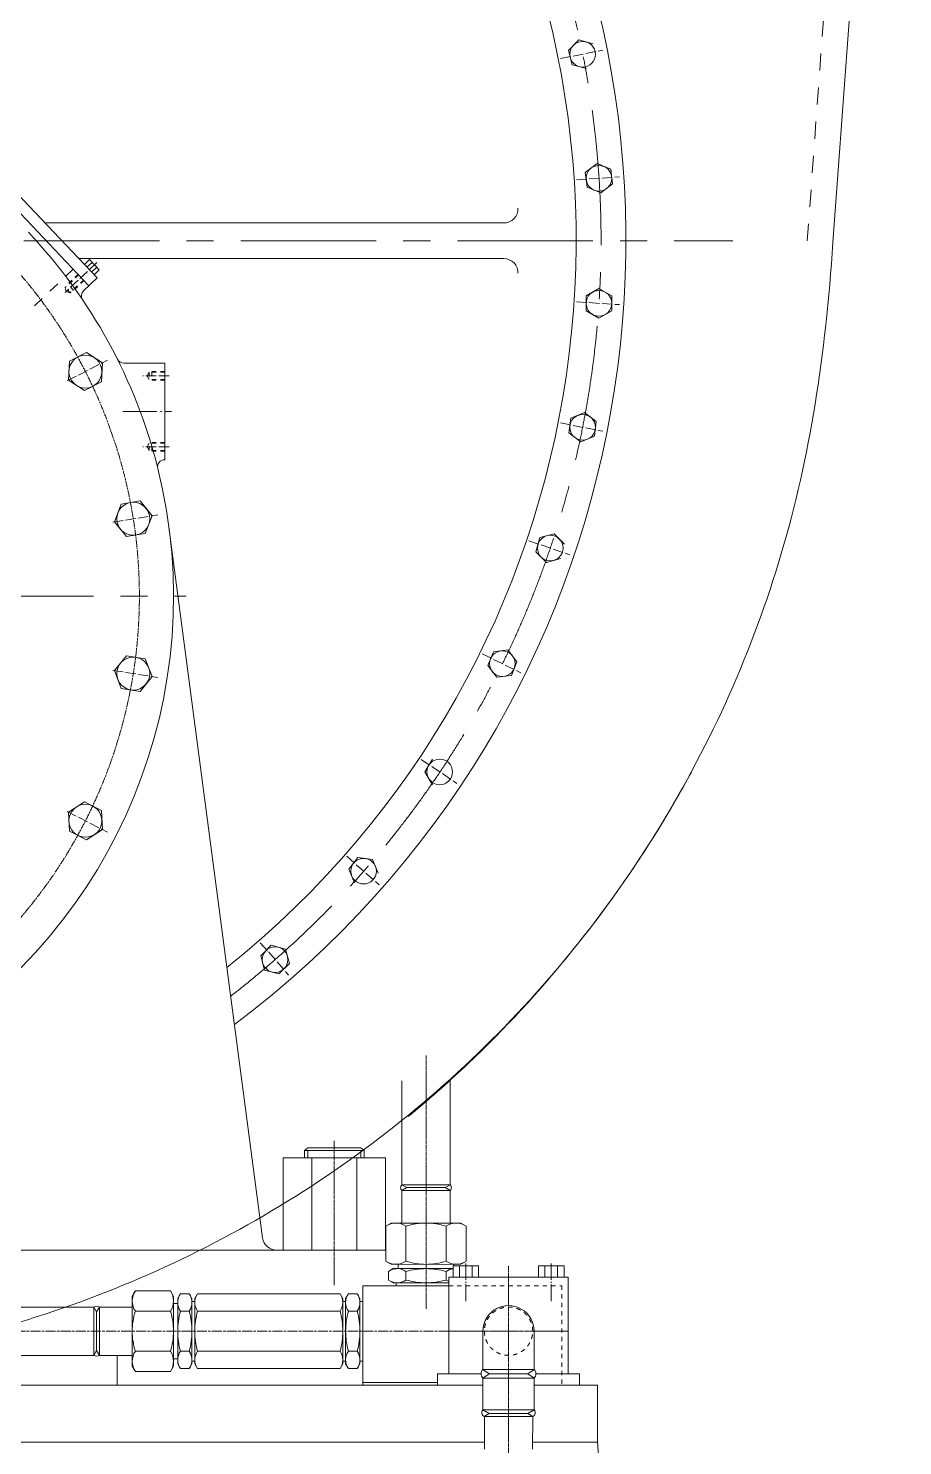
# Model space of a CAD drawing. Header units: millimetres. Extents: x 2 to 805233, y 2 to 613512.
# Drawn here: x 166372 to 181982, y 430408 to 455730 of the extents above; entities that cross this region are included whole.
import ezdxf

# ---------------------------------------------------------------- set-up
doc = ezdxf.new("R2010")
doc.units = ezdxf.units.MM
doc.header["$LTSCALE"] = 25.4
for name, pattern in [('ACAD_ISO04W100', [30, 24, -3, 0, -3]), ('CENTER', [50.8, 31.75, -6.35, 6.35, -6.35]), ('CHAIN', [0.7087, 0.4724, -0.0591, 0.1181, -0.0591]), ('EB_DASH', [6, 3, -3])]:
    doc.linetypes.add(name, pattern=pattern)
doc.layers.add('CAXA1', color=5, linetype='CENTER', lineweight=5)

msp = doc.modelspace()

# ---------------------------------------------------------------- linework, layer by layer
at = {"color": 7, "linetype": 'EB_DASH', "lineweight": 5, "ltscale": 4}
msp.add_line((180279.65, 451934.92), (181613.15, 470172.12), dxfattribs=at)
at = {"color": 7, "lineweight": 5}
for p, q in [((180735.64, 451901.58), (181982.43, 468952.92)), ((176013.47, 455335.67), (176200.12, 455522.32)), ((176081.79, 455080.7), (176013.47, 455335.67)), ((176200.12, 455522.32), (176455.09, 455454)), ((163659.89, 455131.31), (167452.01, 451131.34)), ((163807.35, 455271.12), (167599.47, 451271.14)), ((176336.76, 455012.38), (176081.79, 455080.7)), ((176316.21, 453153.12), (176525.63, 453313.81)), ((176525.63, 453313.81), (176769.5, 453212.79)), ((176350.66, 452891.41), (176316.21, 453153.12)), ((176803.95, 452951.09), (176769.5, 453212.79)), ((176594.54, 452790.4), (176350.66, 452891.41)), ((176803.95, 452951.09), (176594.54, 452790.4)), ((166669.19, 452252.42), (168405.13, 452252.42)), ((166669.19, 452252.42), (174860.55, 452252.42)), ((167271.19, 451617.42), (168405.13, 451617.42)), ((167271.19, 451617.42), (174860.55, 451617.42)), ((167464.46, 451598.15), (167372.3, 451510.77)), ((167418.95, 451461.56), (167511.11, 451548.94)), ((167464.46, 451598.15), (167639.21, 451413.82)), ((167599.47, 451271.14), (167358.88, 451043.05)), ((167500.4, 451375.65), (167592.56, 451463.03)), ((167639.21, 451413.82), (167547.05, 451326.44)), ((176331.48, 450949.72), (176560.08, 451081.7)), ((176560.08, 451081.7), (176788.68, 450949.72)), ((176331.48, 450685.75), (176331.48, 450949.72)), ((176788.68, 450685.75), (176788.68, 450949.72)), ((176560.08, 450553.77), (176331.48, 450685.75)), ((176788.68, 450685.75), (176560.08, 450553.77)), ((168074.92, 449750.52), (168807.81, 449750.52)), ((168807.81, 449750.52), (168807.81, 448023.32)), ((168807.81, 449598.12), (168807.81, 449445.72)), ((176024.57, 448501.47), (176059.02, 448763.17)), ((176059.02, 448763.17), (176302.89, 448864.19)), ((176302.89, 448864.19), (176512.31, 448703.5)), ((176233.98, 448340.78), (176024.57, 448501.47)), ((176477.85, 448441.79), (176512.31, 448703.5)), ((176477.85, 448441.79), (176233.98, 448340.78)), ((168883.12, 446818.23), (170554.64, 434121.76)), ((175503.49, 446630.9), (175758.46, 446699.22)), ((175758.46, 446699.22), (175945.11, 446512.57)), ((175435.17, 446375.93), (175503.49, 446630.9)), ((175621.82, 446189.28), (175435.17, 446375.93)), ((175876.79, 446257.6), (175621.82, 446189.28)), ((174573.38, 444345.51), (174674.39, 444589.38)), ((174674.39, 444589.38), (174936.1, 444623.84)), ((174936.1, 444623.84), (175096.79, 444414.42)), ((174995.78, 444170.55), (175096.79, 444414.42)), ((174734.07, 444136.09), (174573.38, 444345.51)), ((174995.78, 444170.55), (174734.07, 444136.09)), ((173453.94, 442444.95), (173585.92, 442673.55)), ((173585.92, 442216.35), (173453.94, 442444.95)), ((172096, 440706.76), (172256.69, 440916.17)), ((172256.69, 440916.17), (172518.4, 440881.72)), ((172518.4, 440881.72), (172619.41, 440637.85)), ((172197.01, 440462.89), (172096, 440706.76)), ((170522.8, 439160.69), (170709.45, 439347.34)), ((170709.45, 439347.34), (170964.42, 439279.02)), ((170591.12, 438905.72), (170522.8, 439160.69)), ((170964.42, 439279.02), (171032.74, 439024.05)), ((170846.09, 438837.4), (170591.12, 438905.72)), ((170846.09, 438837.4), (171032.74, 439024.05)), ((173041.43, 435068.64), (173041.43, 436925.98)), ((173903.47, 435068.63), (173903.51, 436925.97)), ((172749.57, 435551.92), (170920.77, 435551.92)), ((170920.77, 433900.92), (170920.77, 435551.92)), ((171360.19, 435729.72), (171301.77, 435682.98)), ((171301.77, 435682.98), (171301.77, 435551.92)), ((171301.77, 435682.98), (171835.17, 435682.98)), ((171835.17, 435729.72), (171360.19, 435729.72)), ((171360.19, 435682.98), (171360.19, 435551.92)), ((171431.87, 435551.92), (171431.87, 433900.92)), ((171835.17, 435729.72), (172310.15, 435729.72)), ((172368.57, 435682.98), (171835.17, 435682.98)), ((172238.46, 435551.92), (172238.46, 433900.92)), ((172310.15, 435729.72), (172368.57, 435682.98)), ((172310.15, 435682.98), (172310.15, 435551.92)), ((172368.57, 435682.98), (172368.57, 435551.92)), ((172749.57, 433900.92), (172749.57, 435551.92)), ((173128.07, 435018.51), (173041.42, 435068.64)), ((173041.43, 435068.64), (173472.45, 435068.64)), ((173903.47, 435068.63), (173472.45, 435068.64)), ((173816.83, 435018.51), (173903.48, 435068.63)), ((173128.07, 435018.52), (173041.43, 434968.4)), ((173041.71, 434384.35), (173041.43, 434968.44)), ((173041.43, 434968.4), (173041.43, 434968.44)), ((173041.43, 434968.4), (173472.44, 434968.4)), ((173128.07, 435018.52), (173472.45, 435018.52)), ((173128.07, 435018.51), (173472.45, 435018.52)), ((173816.83, 435018.52), (173472.45, 435018.52)), ((173816.83, 435018.51), (173472.45, 435018.52)), ((173903.47, 434968.39), (173472.46, 434968.4)), ((173816.83, 435018.52), (173903.47, 434968.39)), ((173903.18, 434384.34), (173903.47, 434968.43)), ((173903.47, 434968.39), (173903.47, 434968.43)), ((172754.58, 434329.01), (172754.02, 433703.61)), ((172754.58, 434329.01), (172754.02, 433703.61)), ((172850.94, 434384.52), (172754.58, 434329.01)), ((172850.94, 434384.52), (172754.58, 434329.01)), ((173473.45, 434383.96), (172850.94, 434384.52)), ((173473.45, 434383.96), (172850.94, 434384.52)), ((173113.99, 434328.68), (173113.43, 433703.29)), ((173113.99, 434328.68), (173113.43, 433703.29)), ((173471.43, 434383.96), (174093.95, 434384.51)), ((173471.43, 434383.96), (174093.95, 434384.51)), ((173830.89, 434328.68), (173831.44, 433703.28)), ((173830.89, 434328.68), (173831.44, 433703.28)), ((174093.95, 434384.51), (174190.3, 434328.99)), ((174093.95, 434384.51), (174190.3, 434328.99)), ((174190.3, 434328.99), (174190.85, 433703.59)), ((174190.3, 434328.99), (174190.85, 433703.59)), ((161488.44, 433900.92), (172754.08, 433900.92)), ((170806.47, 433900.92), (172754.08, 433900.92)), ((172781.46, 433686.77), (172850.28, 433647.92)), ((172804.64, 433522.4), (172888.5, 433570.72)), ((172804.64, 433522.4), (172804.64, 433365.04)), ((172850.28, 433647.92), (173472.79, 433647.36)), ((172850.28, 433647.92), (173472.79, 433647.36)), ((172888.5, 433570.72), (173472.4, 433570.72)), ((172977.49, 433647.81), (172977.4, 433570.72)), ((172977.49, 433647.81), (172977.4, 433570.72)), ((173113.25, 433520.11), (173113.25, 433367.33)), ((174094.59, 433647.91), (173472.08, 433647.36)), ((174094.59, 433647.91), (173472.08, 433647.36)), ((173955.05, 433570.71), (173472.46, 433570.72)), ((173831.62, 433520.1), (173831.62, 433367.32)), ((173955.05, 433418.32), (173955.05, 433621.52)), ((173955.05, 433621.52), (174183.65, 433621.52)), ((173967.38, 433647.8), (173967.41, 433621.52)), ((173967.38, 433647.8), (173967.41, 433621.52)), ((174069.35, 433621.52), (174069.35, 433418.32)), ((174163.41, 433686.76), (174094.59, 433647.91)), ((174412.25, 433621.52), (174183.65, 433621.52)), ((174297.95, 433621.52), (174297.95, 433418.32)), ((174412.25, 433418.32), (174412.25, 433621.52)), ((175479.05, 433418.32), (175479.05, 433621.52)), ((175479.05, 433621.52), (175707.65, 433621.52)), ((175593.35, 433621.52), (175593.35, 433418.32)), ((175936.25, 433621.52), (175707.65, 433621.52)), ((175821.95, 433621.52), (175821.95, 433418.32)), ((175936.25, 433418.32), (175936.25, 433621.52)), ((172342.15, 433265.92), (172342.15, 431487.92)), ((172342.15, 433265.92), (173878.85, 433265.92)), ((172888.5, 433316.72), (172804.64, 433365.04)), ((172888.5, 433316.72), (173472.4, 433316.72)), ((172939.03, 433265.92), (172939.03, 433316.72)), ((173878.85, 433316.71), (173472.46, 433316.72)), ((173878.85, 433418.32), (174945.65, 433418.32)), ((173878.85, 431691.12), (173878.85, 433418.32)), ((176012.45, 433418.32), (174945.65, 433418.32)), ((176012.45, 431691.12), (176012.45, 433418.32)), ((168226.64, 433075.55), (168282.24, 433171.85)), ((168226.64, 433075.55), (168226.64, 432884.83)), ((168226.64, 432453.03), (168226.64, 433075.55)), ((168282.24, 433171.85), (168907.64, 433171.85)), ((168963.24, 433075.55), (168907.64, 433171.85)), ((168963.24, 432948.33), (168963.24, 433075.55)), ((168963.24, 433075.55), (168963.24, 432453.03)), ((169039.44, 433037.23), (169087.84, 433121.05)), ((169039.44, 432452.94), (169039.44, 433037.23)), ((169039.44, 432948.33), (169039.44, 433037.23)), ((169039.44, 433037.23), (169039.44, 432453.03)), ((169087.84, 433121.05), (169245.05, 433121.05)), ((169293.44, 433037.23), (169245.05, 433121.05)), ((169293.44, 433037.23), (169293.44, 432872.13)), ((169293.44, 432453.03), (169293.44, 433037.23)), ((169344.24, 433037.23), (169392.64, 433121.05)), ((169344.24, 432452.94), (169344.24, 433037.23)), ((169344.24, 433037.23), (169344.24, 432453.03)), ((169344.24, 432948.33), (169344.24, 433037.23)), ((171938.16, 433121.05), (169392.64, 433121.05)), ((171986.55, 433037.23), (171938.16, 433121.05)), ((171986.55, 432453.03), (171986.55, 433037.23)), ((171986.55, 433037.23), (171986.55, 432872.13)), ((171986.55, 432452.94), (171986.55, 433037.23)), ((172037.35, 433037.23), (172085.75, 433121.05)), ((172037.35, 432452.94), (172037.35, 433037.23)), ((172037.35, 432948.33), (172037.35, 433037.23)), ((172037.35, 433037.23), (172037.35, 432453.03)), ((172037.35, 432452.94), (172037.35, 433037.23)), ((172242.96, 433121.05), (172085.75, 433121.05)), ((172291.35, 433037.23), (172242.96, 433121.05)), ((172291.35, 432452.94), (172291.35, 433037.23)), ((167540.32, 432884.92), (163216.57, 432884.92)), ((167591.64, 432796.02), (167540.32, 432884.92)), ((167540.32, 432884.92), (167540.32, 432453.21)), ((167591.64, 432796.02), (167642.97, 432884.92)), ((167591.64, 432453.38), (167591.64, 432796.02)), ((167642.97, 432884.92), (168226.64, 432884.92)), ((167642.97, 432884.92), (167642.97, 432453.21)), ((168282.24, 432812.44), (168907.64, 432812.44)), ((168963.24, 432948.33), (169039.44, 432948.33)), ((169087.84, 432812.44), (169245.05, 432812.44)), ((169344.24, 432986.34), (169292.73, 432986.34)), ((169344.24, 432452.94), (169344.24, 432986.34)), ((169392.64, 432812.44), (171938.16, 432812.44)), ((172038.07, 432986.34), (171986.55, 432986.34)), ((172085.75, 432812.44), (172242.96, 432812.44)), ((172342.15, 432986.34), (172291.35, 432986.34)), ((167540.32, 432021.32), (167540.32, 432453.03)), ((167591.64, 432452.85), (167591.64, 432110.22)), ((167642.97, 432021.32), (167642.97, 432453.03)), ((168226.64, 432453.2), (168226.64, 431830.69)), ((168963.24, 431830.69), (168963.24, 432453.2)), ((169039.44, 432453.29), (169039.44, 431869)), ((169039.44, 431869), (169039.44, 432453.2)), ((169293.44, 432453.2), (169293.44, 431869)), ((169344.24, 432453.29), (169344.24, 431869)), ((169344.24, 432453.29), (169344.24, 431919.89)), ((169344.24, 431869), (169344.24, 432453.2)), ((171986.55, 432453.29), (171986.55, 431869)), ((171986.55, 432453.2), (171986.55, 431869)), ((172037.35, 432453.29), (172037.35, 431869)), ((172037.35, 432453.29), (172037.35, 431869)), ((172037.35, 431869), (172037.35, 432453.2)), ((172291.35, 432453.29), (172291.35, 431869)), ((173878.85, 432453.12), (173878.85, 432478.52)), ((174513.85, 432453.12), (173878.85, 432453.12)), ((174488.94, 431770.32), (174488.45, 432453.78)), ((175377.45, 432453.12), (176012.45, 432453.12)), ((175403.79, 431768.91), (175403.25, 432453.14)), ((167540.32, 432021.32), (163216.57, 432021.32)), ((167591.64, 432110.22), (167540.32, 432021.32)), ((167591.64, 432110.22), (167642.97, 432021.32)), ((167642.97, 432021.32), (168226.64, 432021.32)), ((167960.65, 432021.32), (167960.65, 431487.92)), ((168282.24, 432093.79), (168907.64, 432093.79)), ((169087.84, 432093.79), (169245.05, 432093.79)), ((169293.44, 431869), (169293.44, 432034.1)), ((169392.64, 432093.79), (171938.16, 432093.79)), ((171986.55, 431869), (171986.55, 432034.1)), ((172085.75, 432093.79), (172242.96, 432093.79)), ((168226.64, 431830.69), (168282.24, 431734.38)), ((168963.24, 431830.69), (168907.64, 431734.38)), ((168963.24, 431957.9), (168963.24, 431830.69)), ((168963.24, 431957.9), (169039.44, 431957.9)), ((169039.44, 431957.9), (169039.44, 431869)), ((169039.44, 431869), (169087.84, 431785.18)), ((169087.84, 431785.18), (169245.05, 431785.18)), ((169293.44, 431869), (169245.05, 431785.18)), ((169344.24, 431919.89), (169292.73, 431919.89)), ((169344.24, 431957.9), (169344.24, 431869)), ((169344.24, 431869), (169392.64, 431785.18)), ((171938.16, 431785.18), (169392.64, 431785.18)), ((171986.55, 431869), (171938.16, 431785.18)), ((172038.07, 431919.89), (171986.55, 431919.89)), ((172037.35, 431957.9), (172037.35, 431869)), ((172037.35, 431869), (172085.75, 431785.18)), ((172242.96, 431785.18), (172085.75, 431785.18)), ((172291.35, 431869), (172242.96, 431785.18)), ((172342.15, 431919.89), (172291.35, 431919.89)), ((174601.27, 431692.27), (174489.3, 431770.68)), ((174489.3, 431770.68), (175402.05, 431770.68)), ((175290.08, 431692.28), (175402.05, 431770.68)), ((168282.24, 431734.38), (168907.64, 431734.38)), ((172342.15, 431538.72), (173675.65, 431538.72)), ((173675.65, 431487.92), (173675.65, 431691.12)), ((173675.65, 431691.12), (174456.72, 431691.12)), ((173675.65, 431691.12), (173878.85, 431691.12)), ((174489.46, 431045.25), (174489.06, 431614.11)), ((174601.27, 431692.27), (174489.3, 431613.87)), ((174489.3, 431613.87), (175402.05, 431613.87)), ((175290.08, 431692.27), (174601.27, 431692.27)), ((175290.08, 431692.28), (175402.05, 431613.88)), ((175404.36, 431045.63), (175403.91, 431615.78)), ((176215.65, 431691.12), (175434.62, 431691.12)), ((176215.65, 431691.12), (176012.45, 431691.12)), ((176215.65, 431487.92), (176215.65, 431691.12)), ((144783.15, 431487.92), (174489.15, 431487.92)), ((175404.01, 431487.92), (176533.15, 431487.92)), ((176533.15, 430471.92), (176533.15, 431487.92)), ((174601.29, 430979.92), (174487.25, 431045.89)), ((175404.1, 431045.9), (174489.22, 431045.25)), ((175290.06, 430979.92), (175404.1, 431045.9)), ((174601.29, 430979.92), (174512.56, 430928.58)), ((174514.96, 430345.75), (174514.67, 430929.84)), ((174514.67, 430929.84), (175376.63, 430929.84)), ((174601.29, 430979.92), (174945.68, 430979.92)), ((175290.06, 430979.92), (174945.68, 430979.92)), ((175290.06, 430979.92), (175378.79, 430928.59)), ((175376.41, 430345.76), (175376.68, 430929.84)), ((174514.9, 430470.03), (159515.15, 430471.92)), ((176533.15, 430471.92), (175379.15, 430471.92)), ((176533.15, 430471.92), (176645.61, 429084.95))]:
    msp.add_line(p, q, dxfattribs=at)
at = {"color": 7, "linetype": 'ACAD_ISO04W100', "lineweight": 5, "ltscale": 0.3}
for p, q in [((175874.37, 455188.97), (176628.18, 455338.91)), ((176159.15, 453025.82), (176926.08, 453076.09)), ((167591.87, 451543.93), (167027.45, 451008.85)), ((176159.15, 450844.01), (176926.08, 450793.75)), ((167062.78, 449430.63), (167786.99, 449799.63)), ((168884.01, 449521.92), (168414.81, 449521.92)), ((175874.37, 448680.87), (176628.18, 448530.93)), ((168884.01, 448251.92), (168414.81, 448251.92)), ((167881.76, 446910.06), (168684.56, 447037.21)), ((175309.68, 446573.4), (176037.46, 446326.35)), ((174474.73, 444557.67), (175164.05, 444217.74)), ((167881.76, 444259.78), (168684.56, 444132.63)), ((173383.83, 442668.17), (174022.87, 442241.17)), ((167062.78, 441739.21), (167786.99, 441370.21)), ((172055.63, 440937.22), (172633.47, 440430.46)), ((170512.85, 439394.45), (171019.61, 438816.6))]:
    msp.add_line(p, q, dxfattribs=at)
at = {"color": 7, "linetype": 'EB_DASH', "lineweight": 5, "ltscale": 2.5}
msp.add_line((167172.41, 451426.27), (166445.73, 450737.36), dxfattribs=at)
at = {"color": 7, "linetype": 'EB_DASH', "lineweight": 5}
for p, q in [((167268.52, 451324.89), (167028.89, 451097.71)), ((167259.78, 451334.11), (167075.45, 451159.35)), ((167116.27, 451005.55), (167028.89, 451097.71)), ((167029.02, 451097.47), (167046.03, 451026.46)), ((167116.04, 451005.69), (167046.03, 451026.46)), ((167180.3, 451048.76), (167075.45, 451159.35)), ((167355.9, 451232.72), (167116.27, 451005.55)), ((167364.63, 451223.51), (167180.3, 451048.76)), ((168528.41, 449586.69), (168491.01, 449521.92)), ((168528.41, 449457.15), (168491.01, 449521.92)), ((168528.41, 449586.69), (168528.41, 449457.15)), ((168807.81, 449586.69), (168528.41, 449586.69)), ((168579.21, 449598.12), (168579.21, 449445.72)), ((168807.81, 449598.12), (168580.48, 449598.12)), ((168807.81, 449457.15), (168528.41, 449457.15)), ((168807.81, 449445.72), (168580.48, 449445.72)), ((168528.41, 448316.69), (168491.01, 448251.92)), ((168528.41, 448187.15), (168491.01, 448251.92)), ((168528.41, 448187.15), (168528.41, 448316.69)), ((168807.81, 448316.69), (168528.41, 448316.69)), ((168579.21, 448175.72), (168579.21, 448328.12)), ((168807.81, 448328.12), (168580.48, 448328.12)), ((168807.81, 448187.15), (168528.41, 448187.15)), ((168807.81, 448175.72), (168580.48, 448175.72)), ((173878.85, 433265.92), (175898.15, 433265.92)), ((175898.15, 433265.92), (175898.15, 431487.92))]:
    msp.add_line(p, q, dxfattribs=at)
at = {"color": 7, "linetype": 'ACAD_ISO04W100', "lineweight": 5}
msp.add_line((168056.44, 448886.92), (168929.31, 448886.92), dxfattribs=at)
at = {"color": 7, "linetype": 'CHAIN', "lineweight": 5, "ltscale": 5}
for p, q in [((173472.45, 437376.46), (173472.45, 432853.47)), ((171835.17, 435853.44), (171835.17, 433278.26)), ((174945.74, 422013.85), (174945.66, 433626.76)), ((174513.85, 432453.12), (175377.45, 432453.12))]:
    msp.add_line(p, q, dxfattribs=at)
at = {"color": 7, "linetype": 'ACAD_ISO04W100', "lineweight": 5, "ltscale": 0.5}
for p, q in [((174183.65, 432987.74), (174183.65, 433661.43)), ((175707.65, 432987.74), (175707.65, 433661.43))]:
    msp.add_line(p, q, dxfattribs=at)
at = {"color": 7, "linetype": 'CHAIN', "lineweight": 5, "ltscale": 15}
msp.add_line((173878.85, 432453.12), (161032.07, 432453.12), dxfattribs=at)
at = {"color": 7, "lineweight": 5}
for points in [[(167087.9, 449442.88), (167105.23, 449782.8), (167408.27, 449937.75), (167693.98, 449752.78), (167676.65, 449412.86), (167373.61, 449257.91)], [(167909.43, 446913.95), (168030.96, 447231.88), (168367.05, 447285.6), (168581.62, 447021.39), (168460.1, 446703.47), (168124.01, 446649.75)], [(167909.28, 444254.93), (168123.1, 444519.74), (168459.35, 444466.98), (168581.77, 444149.4), (168367.95, 443884.58), (168031.71, 443937.35)], [(167087.46, 441726.1), (167372.64, 441911.87), (167676.13, 441757.78), (167694.42, 441417.92), (167409.23, 441232.14), (167105.75, 441386.23)]]:
    msp.add_lwpolyline(points, close=True, dxfattribs=at)
for centre, radius in [((176268.44, 455267.35), 228.6), ((176560.08, 453052.1), 228.6), ((176560.08, 450817.73), 228.6), ((167390.94, 449597.83), 294.76), ((176268.44, 448602.48), 228.6), ((168245.53, 446967.67), 294.76), ((175690.14, 446444.25), 228.6), ((168245.53, 444202.16), 294.76), ((174835.09, 444379.96), 228.6), ((173717.9, 442444.95), 228.6), ((167390.94, 441572.01), 294.76), ((172357.71, 440672.3), 228.6), ((170777.77, 439092.37), 228.6)]:
    msp.add_circle(centre, radius, dxfattribs=at)
for centre, radius, start, end in [((159515.15, 451934.92), 17526, 60.859334, 233.038518), ((159515.15, 451934.92), 17526, 306.961482, 119.140666), ((159515.15, 451934.92), 16637, 59.13774, 231.293786), ((159515.15, 451934.92), 16637, 308.706214, 120.86226), ((174860.55, 452506.42), 254, 270, 2.132848), ((159515.15, 445584.92), 9448.8, 13.967963, 43.471999), ((174860.55, 451363.42), 254, 357.867152, 90), ((167446.25, 450950.89), 127, 133.471999, 214.081215), ((168074.92, 449877.52), 127, 206.633119, 270), ((168807.81, 447896.32), 127, 90, 193.967963), ((159515.15, 445584.92), 9448.8, 301.613969, 13.967963), ((173088.03, 435018.54), 68.42, 132.928967, 227.071835), ((173856.87, 435018.53), 68.42, 312.926946, 47.069814), ((172934.05, 434066.24), 318.21, 55.564318, 124.332813), ((172934.05, 434066.24), 318.21, 55.564318, 124.332813), ((173472.39, 433194.53), 1189.43, 89.948565, 107.536519), ((173472.39, 433194.53), 1189.43, 89.948565, 107.536519), ((173472.47, 433194.53), 1189.43, 72.462262, 90.050216), ((173472.47, 433194.53), 1189.43, 72.462262, 90.050216), ((174010.83, 434066.23), 318.21, 55.665969, 124.434464), ((174010.83, 434066.23), 318.21, 55.665969, 124.434464), ((170806.47, 434154.92), 254, 187.5, 270), ((172933.96, 433966.06), 318.21, 235.564318, 304.332813), ((172933.96, 433966.06), 318.21, 235.564318, 304.332813), ((172958.43, 433308.64), 262.08, 53.7922, 118.484257), ((173503.08, 432053.35), 1517.68, 91.158171, 104.883927), ((173473.86, 434836.79), 1189.43, 252.360611, 269.948565), ((173473.86, 434836.79), 1189.43, 252.360611, 269.948565), ((173471.04, 434836.79), 1189.43, 270.050216, 287.63817), ((173471.04, 434836.79), 1189.43, 270.050216, 287.63817), ((173441.76, 432053.35), 1517.68, 75.114855, 88.84061), ((174010.91, 433966.04), 318.21, 235.665969, 304.434464), ((174010.91, 433966.04), 318.21, 235.665969, 304.434464), ((173986.43, 433308.63), 262.08, 96.876074, 126.206581), ((172958.43, 433578.8), 262.08, 241.515743, 306.2078), ((173503.08, 434834.08), 1517.68, 255.116073, 268.841829), ((173441.81, 434834.09), 1517.68, 271.156952, 284.882708), ((173986.44, 433578.79), 262.08, 233.790982, 245.76414), ((168544.85, 432992.15), 318.21, 145.615753, 214.384247), ((168645.03, 432992.15), 318.21, 325.615753, 34.384247), ((169309.64, 432966.75), 270.2, 145.174817, 214.825183), ((169023.24, 432966.75), 270.2, 325.174817, 34.825183), ((169614.44, 432966.75), 270.2, 145.174817, 214.825183), ((171716.35, 432966.75), 270.2, 325.174817, 34.825183), ((172307.55, 432966.75), 270.2, 145.174817, 214.825183), ((172021.15, 432966.75), 270.2, 325.174817, 34.825183), ((167591.64, 432796.02), 102.65, 60, 120), ((169416.07, 432453.03), 1189.43, 162.412046, 180), ((167773.81, 432453.03), 1189.43, 0, 17.587954), ((170398.28, 432453.03), 1358.83, 164.662826, 180), ((167934.61, 432453.03), 1358.83, 0, 15.337174), ((170703.08, 432453.03), 1358.83, 164.662826, 180), ((170627.72, 432453.03), 1358.83, 0, 15.337174), ((173396.19, 432453.03), 1358.83, 164.662826, 180), ((170932.52, 432453.03), 1358.83, 0, 15.337174), ((174945.65, 432453.12), 457.2, 360, 180.090324), ((174945.65, 432453.12), 457.2, 90, 180.090324), ((169416.07, 432453.2), 1189.43, 180, 197.587954), ((167773.81, 432453.2), 1189.43, 342.412046, 0), ((170398.28, 432453.2), 1358.83, 180, 195.337174), ((167934.61, 432453.2), 1358.83, 344.662826, 0), ((170703.08, 432453.2), 1358.83, 180, 195.337174), ((170627.72, 432453.2), 1358.83, 344.662826, 0), ((173396.19, 432453.2), 1358.83, 180, 195.337174), ((170932.52, 432453.2), 1358.83, 344.662826, 0), ((167591.64, 432110.22), 102.65, 240, 300), ((168544.85, 431914.09), 318.21, 145.615753, 214.384247), ((168645.03, 431914.09), 318.21, 325.615753, 34.384247), ((169309.64, 431939.49), 270.2, 145.174817, 214.825183), ((169023.24, 431939.49), 270.2, 325.174817, 34.825183), ((169614.44, 431939.49), 270.2, 145.174817, 214.825183), ((171716.35, 431939.49), 270.2, 325.174817, 34.825183), ((172307.55, 431939.49), 270.2, 145.174817, 214.825183), ((172021.15, 431939.49), 270.2, 325.174817, 34.825183), ((174567.35, 431692.27), 110.63, 134.872008, 225.127992), ((175323.99, 431692.28), 110.63, 314.872832, 45.128816), ((174536.01, 430995.06), 68.62, 132.989729, 251.888648), ((175351.39, 430995.89), 72.66, 292.156463, 43.496339)]:
    msp.add_arc(centre, radius, start, end, dxfattribs=at)
at = {"color": 7, "linetype": 'CHAIN', "lineweight": 5, "ltscale": 10}
msp.add_arc((159515.15, 445584.92), 8839.2, 282.899592, 43.471999, dxfattribs=at)
at = {"color": 7, "linetype": 'EB_DASH', "lineweight": 5}
for start, end in [(360, 180.090324), (179.909676, 0)]:
    msp.add_arc((174945.65, 432453.12), 431.8, start, end, dxfattribs=at)
at = {"color": 7, "linetype": 'Continuous', "lineweight": 5, "ltscale": 4}
for points, knots in [([(180735.64, 451901.58), (180606.79, 449881.73), (180050.14, 446286.79), (177839.3, 441330.06), (174448.09, 437139.05), (170116.3, 433992.56), (165152.49, 432088.94), (159902.23, 431539.34), (154725.8, 432362.6), (149973.16, 434483.11), (146604.59, 436773.66), (144327.44, 439485.04), (143715.71, 440650.33)], [0, 0, 0, 0, 213.36273155, 425.26407187, 635.70350673, 844.6826123, 1052.20035331, 1258.256205, 1462.85174947, 1665.98699439, 1867.66091287, 2015.88668494, 2015.88668494, 2015.88668494, 2015.88668494]), ([(178210.71, 442442.19), (178007.95, 442070.29), (176919.18, 440188.79), (175276.32, 438156.09), (173605.39, 436663.4), (173155.8, 436286.45)], [392.02708135, 392.02708135, 392.02708135, 392.02708135, 433.56903863, 648.71893039, 698.0846263, 698.0846263, 698.0846263, 698.0846263])]:
    msp.add_open_spline(points, degree=3, knots=knots, dxfattribs=at)
at = {"layer": 'CAXA1', "linetype": 'CENTER', "lineweight": 5, "ltscale": 3}
for p, q in [((139195.77, 451934.92), (178951.61, 451934.92)), ((149629.69, 445584.92), (169189.31, 445584.92))]:
    msp.add_line(p, q, dxfattribs=at)
for start, end in [(60.024666, 232.192735), (307.807265, 119.975334)]:
    msp.add_arc((159515.15, 451934.92), 17081.5, start, end, dxfattribs=at)

doc.saveas('drawing.dxf')
